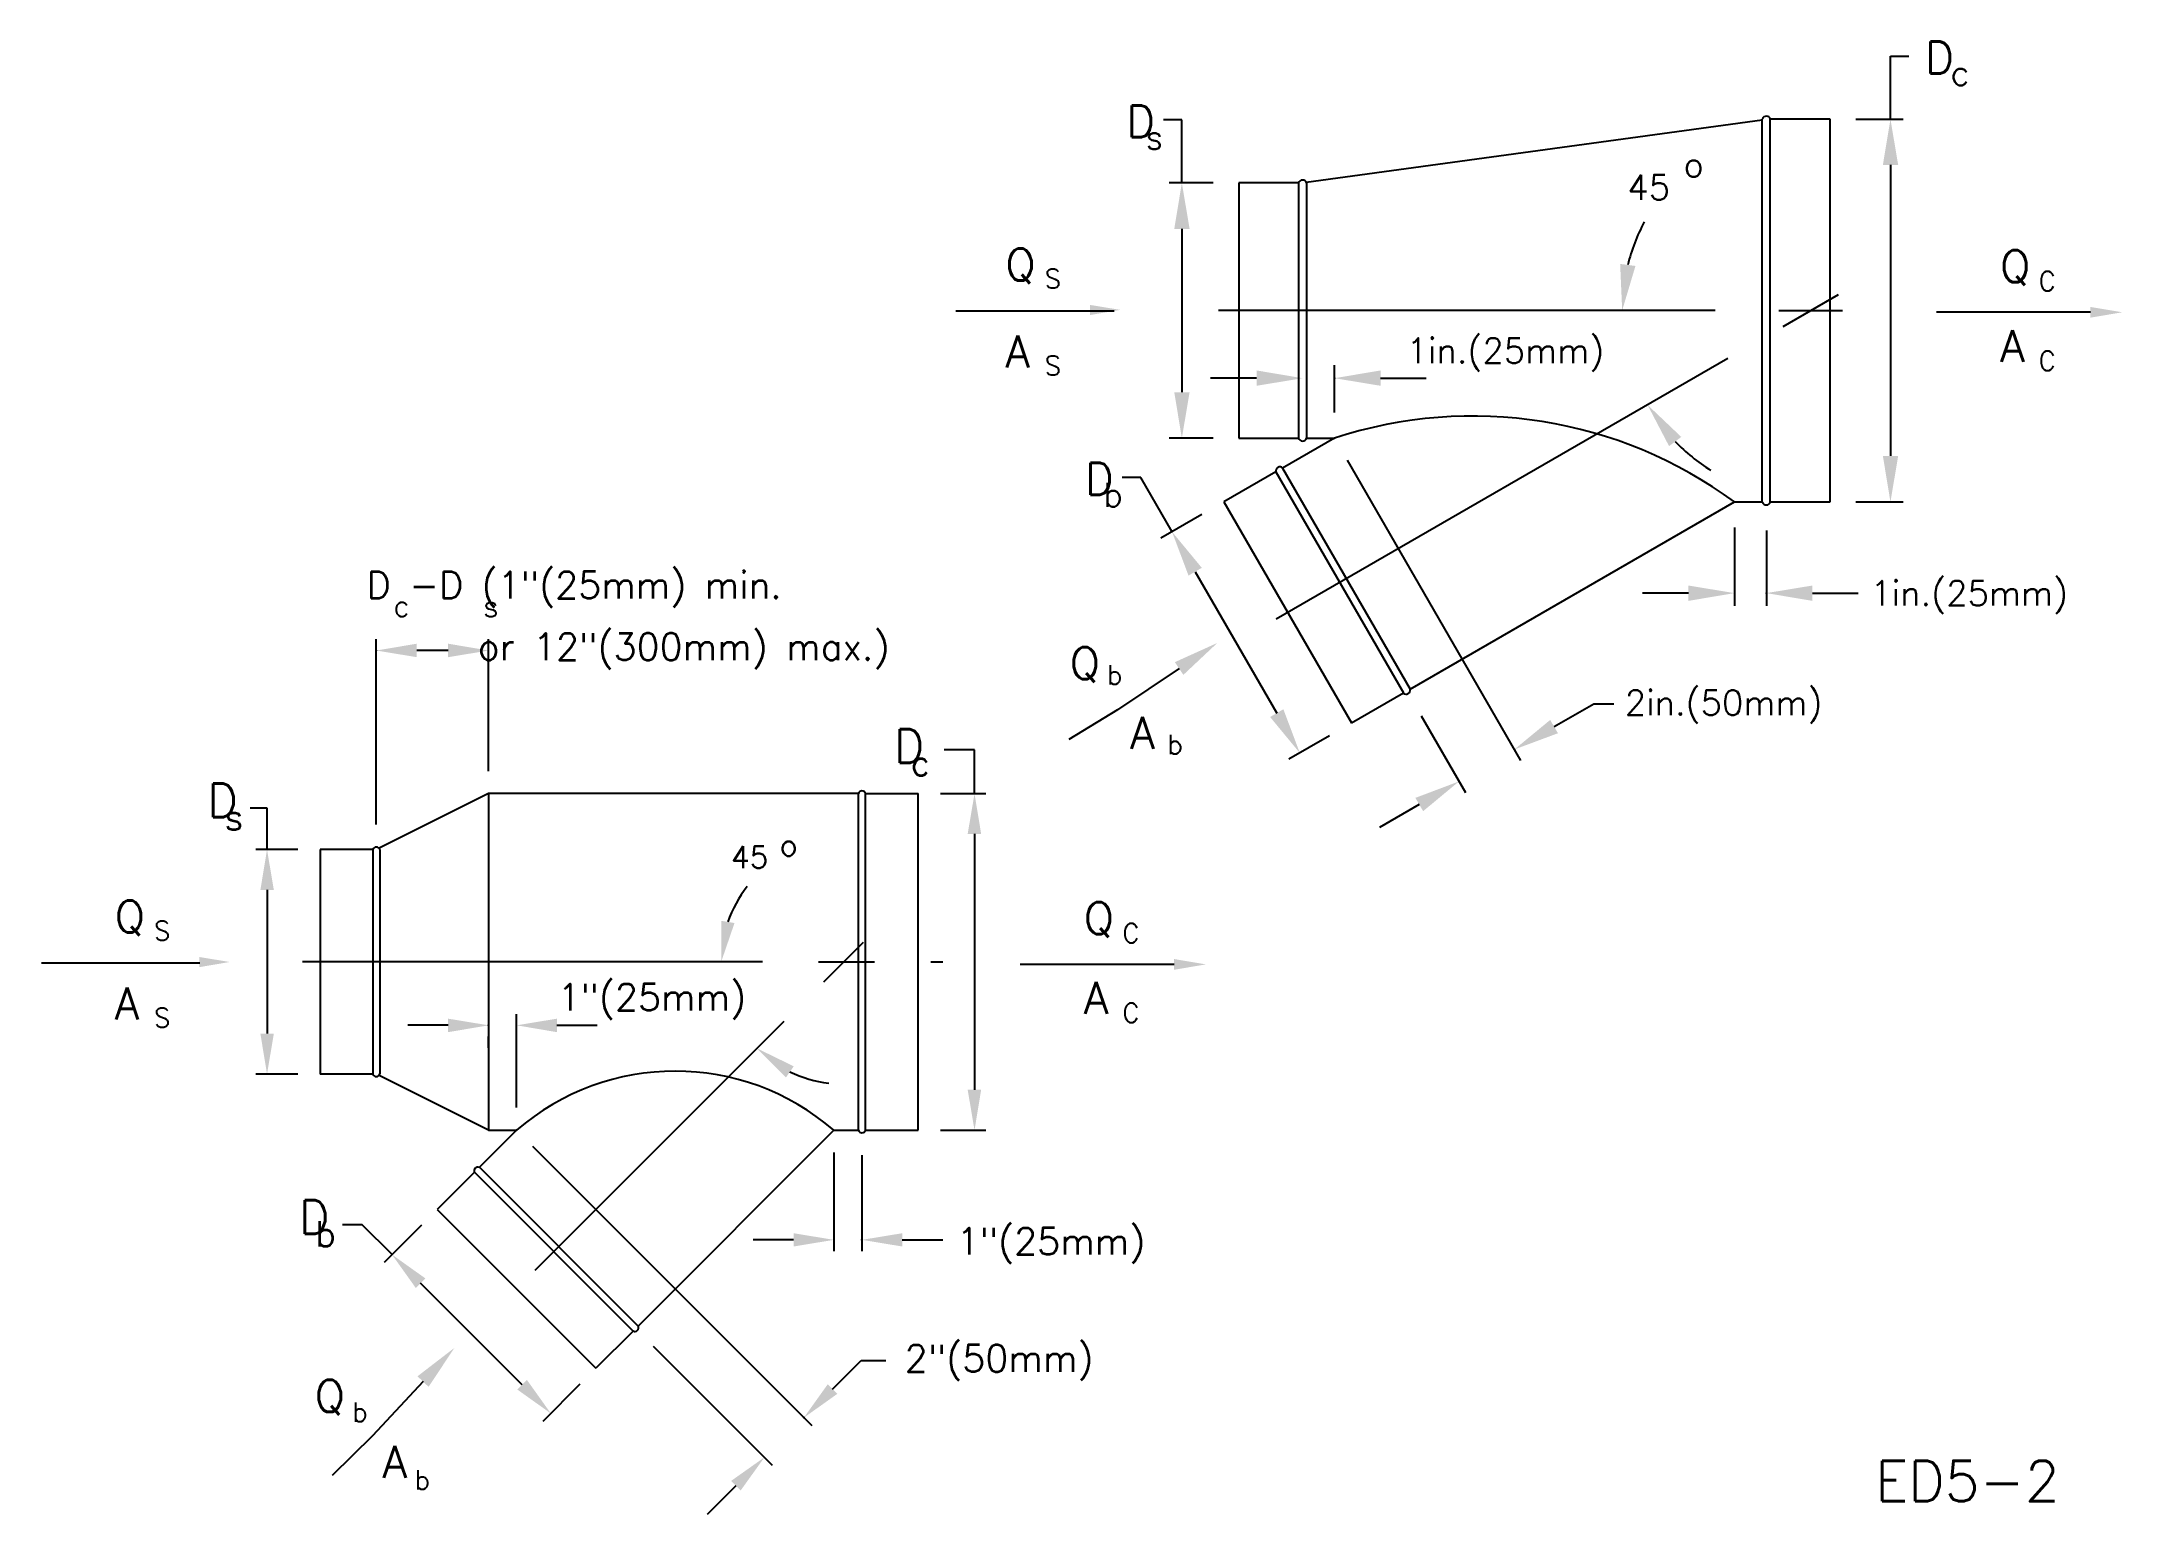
# Model space of a CAD drawing. Extents: x 0.1 to 11.3, y 0.1 to 8.1.
import ezdxf
from ezdxf.enums import TextEntityAlignment as Align

# ---------------------------------------------------------------- set-up
doc = ezdxf.new("R2010")
doc.units = 0
doc.header["$LTSCALE"] = 4
doc.header["$MEASUREMENT"] = 0
doc.layers.get('0').update_dxf_attribs({"linetype": 'CONTINUOUS'})
doc.layers.add('ALT', color=7, linetype='CONTINUOUS')
doc.layers.add('NUMBER', color=7, linetype='CONTINUOUS')
doc.styles.add('ROMANS', font='romans')

msp = doc.modelspace()

# ---------------------------------------------------------------- linework, layer by layer
for p, q in [((10.079, 7.996), (10.179, 7.996)), ((10.079, 7.655), (10.079, 7.996)), ((6.241, 7.651), (6.142, 7.651)), ((6.241, 7.31), (6.241, 7.651)), ((6.915, 7.313), (9.385, 7.652)), ((9.385, 5.582), (9.385, 7.655)), ((9.752, 7.655), (9.428, 7.655)), ((9.428, 5.582), (9.428, 7.655)), ((9.752, 5.582), (9.752, 7.655)), ((6.549, 7.31), (6.549, 5.927)), ((6.873, 7.31), (6.549, 7.31)), ((6.873, 7.31), (6.873, 5.927)), ((6.916, 7.31), (6.916, 5.927)), ((9.498, 6.532), (9.797, 6.705)), ((5.874, 6.616), (5.017, 6.616)), ((9.129, 6.619), (6.439, 6.619)), ((9.474, 6.619), (9.82, 6.619)), ((11.162, 6.609), (10.329, 6.609)), ((9.198, 6.359), (6.751, 4.946)), ((6.549, 5.927), (6.873, 5.927)), ((7.068, 5.927), (6.787, 5.765)), ((6.916, 5.927), (7.068, 5.927)), ((6.787, 5.765), (7.478, 4.568)), ((6.018, 5.715), (5.918, 5.715)), ((6.188, 5.42), (6.018, 5.715)), ((6.75, 5.744), (6.469, 5.582)), ((6.75, 5.744), (7.441, 4.547)), ((6.469, 5.582), (7.16, 4.385)), ((7.478, 4.568), (9.234, 5.582)), ((9.234, 5.582), (9.385, 5.582)), ((9.428, 5.582), (9.752, 5.582)), ((6.226, 4.679), (5.893, 4.455)), ((7.16, 4.385), (7.441, 4.547)), ((5.893, 4.455), (5.629, 4.295)), ((5.118, 4.239), (4.954, 4.239)), ((5.118, 4.002), (5.118, 4.239)), ((2.486, 4.002), (1.893, 3.706)), ((4.489, 4.002), (2.486, 4.002)), ((2.486, 4.002), (2.486, 2.179)), ((4.489, 2.179), (4.489, 4.002)), ((4.527, 4.002), (4.812, 4.002)), ((4.527, 2.179), (4.527, 4.002)), ((4.812, 2.179), (4.812, 4.002)), ((1.286, 3.923), (1.194, 3.923)), ((1.286, 3.699), (1.286, 3.923)), ((1.574, 3.699), (1.574, 2.483)), ((1.859, 3.699), (1.574, 3.699)), ((1.859, 3.699), (1.859, 2.483)), ((1.897, 3.699), (1.897, 2.483)), ((4.301, 2.983), (4.516, 3.198)), ((0.922, 3.084), (0.065, 3.084)), ((3.969, 3.091), (1.478, 3.091)), ((4.273, 3.091), (4.577, 3.091)), ((4.947, 3.089), (4.881, 3.089)), ((6.199, 3.077), (5.365, 3.077)), ((4.086, 2.768), (2.737, 1.419)), ((1.859, 2.483), (1.574, 2.483)), ((2.486, 2.179), (1.893, 2.476)), ((2.638, 2.179), (2.436, 1.978)), ((2.486, 2.179), (2.638, 2.179)), ((3.296, 1.118), (4.356, 2.179)), ((4.356, 2.179), (4.489, 2.179)), ((4.527, 2.179), (4.812, 2.179)), ((2.409, 1.951), (2.208, 1.749)), ((2.409, 1.951), (3.269, 1.091)), ((2.436, 1.978), (3.296, 1.118)), ((2.208, 1.749), (3.067, 0.89)), ((1.802, 1.666), (1.694, 1.666)), ((1.963, 1.505), (1.802, 1.666)), ((3.269, 1.091), (3.067, 0.89)), ((2.131, 0.818), (1.858, 0.523)), ((1.858, 0.523), (1.638, 0.308))]:
    msp.add_line(p, q)
at = {"linetype": 'ByBlock'}
for p, q in [((9.891, 7.655), (10.148, 7.655)), ((10.079, 7.407), (10.079, 5.831)), ((6.411, 7.31), (6.172, 7.31)), ((6.241, 7.061), (6.241, 6.176)), ((6.411, 5.927), (6.172, 5.927)), ((9.891, 5.582), (10.148, 5.582)), ((6.349, 5.513), (6.128, 5.385)), ((6.313, 5.204), (6.755, 4.438)), ((7.041, 4.315), (6.82, 4.188)), ((4.934, 4.002), (5.179, 4.002)), ((5.118, 3.784), (5.118, 2.398)), ((1.452, 3.699), (1.226, 3.699)), ((1.286, 3.48), (1.286, 2.702)), ((2.486, 2.625), (2.486, 2.686)), ((1.452, 2.483), (1.226, 2.483)), ((4.934, 2.179), (5.179, 2.179)), ((2.122, 1.664), (1.92, 1.462)), ((2.668, 0.8), (2.118, 1.35)), ((2.981, 0.804), (2.78, 0.602))]:
    msp.add_line(p, q, dxfattribs=at)
for centre, radius, start, end in [((9.407, 7.649), 0.0225, 16.2602, 163.7398), ((6.895, 7.303), 0.0225, 16.2602, 163.7398), ((7.815, 3.647), 2.4, 53.7374, 108.1332), ((6.895, 5.934), 0.0225, 196.2602, 343.7398), ((6.772, 5.749), 0.0225, 46.2602, 193.7398), ((9.407, 5.588), 0.0225, 196.2602, 343.7398), ((7.456, 4.563), 0.0225, 226.2602, 13.7398), ((4.508, 3.997), 0.0198, 16.2602, 163.7398), ((1.878, 3.693), 0.0198, 16.2602, 163.7398), ((1.878, 2.489), 0.0198, 196.2602, 343.7398), ((3.497, 1.187), 1.312, 49.087, 130.913), ((4.508, 2.185), 0.0198, 196.2602, 343.7398), ((2.427, 1.96), 0.0198, 61.2602, 208.7398), ((3.278, 1.109), 0.0198, 241.2602, 28.7398)]:
    msp.add_arc(centre, radius, start, end)
for centre, radius, start, end in [((9.647, 6.619), 1.021, 152.0016, 166.0008), ((9.647, 6.619), 1.021, 223.9992, 237.9984), ((4.409, 3.091), 0.663, 142.0094, 161.0047), ((4.409, 3.091), 0.663, 243.9953, 262.9906)]:
    msp.add_arc(centre, radius, start, end, dxfattribs=at)
for points in [[(10.121, 7.407), (10.038, 7.407), (10.079, 7.655)], [(6.283, 7.061), (6.2, 7.061), (6.241, 7.31)], [(8.698, 6.86), (8.615, 6.871), (8.626, 6.619)], [(6.283, 6.176), (6.2, 6.176), (6.241, 5.927)], [(8.946, 5.934), (8.88, 5.884), (8.763, 6.108)], [(10.121, 5.831), (10.038, 5.831), (10.079, 5.582)], [(6.277, 5.183), (6.349, 5.225), (6.188, 5.42)], [(6.719, 4.417), (6.791, 4.459), (6.88, 4.222)], [(5.154, 3.784), (5.081, 3.784), (5.118, 4.002)], [(1.323, 3.48), (1.25, 3.48), (1.286, 3.699)], [(3.818, 3.301), (3.746, 3.313), (3.746, 3.091)], [(1.323, 2.702), (1.25, 2.702), (1.286, 2.483)], [(4.139, 2.525), (4.097, 2.465), (3.94, 2.622)], [(5.154, 2.398), (5.081, 2.398), (5.118, 2.179)], [(2.092, 1.324), (2.144, 1.376), (1.963, 1.505)], [(2.642, 0.774), (2.694, 0.826), (2.823, 0.645)]]:
    msp.add_solid(points, dxfattribs=at)
for points in [[(5.743, 6.649), (5.743, 6.594), (5.908, 6.622)], [(11.162, 6.638), (11.162, 6.58), (11.335, 6.609)], [(6.203, 4.714), (6.249, 4.645), (6.433, 4.818)], [(0.919, 3.117), (0.919, 3.062), (1.084, 3.09)], [(6.199, 3.106), (6.199, 3.048), (6.372, 3.077)], [(2.101, 0.846), (2.161, 0.789), (2.301, 1)]]:
    msp.add_solid(points)
at = {"layer": 'ALT', "linetype": 'ByBlock'}
for p, q in [((7.068, 6.066), (7.068, 6.322)), ((6.646, 6.252), (6.397, 6.252)), ((7.317, 6.252), (7.565, 6.252)), ((7.137, 5.808), (8.076, 4.181)), ((9.234, 5.444), (9.234, 5.019)), ((9.407, 5.427), (9.407, 5.019)), ((8.985, 5.088), (8.736, 5.088)), ((9.656, 5.088), (9.904, 5.088)), ((1.878, 3.834), (1.878, 4.838)), ((2.267, 4.777), (2.097, 4.777)), ((2.486, 4.124), (2.486, 4.838)), ((7.537, 4.424), (7.777, 4.008)), ((8.257, 4.365), (8.473, 4.489)), ((7.527, 3.943), (7.311, 3.819)), ((2.267, 2.747), (2.048, 2.747)), ((2.638, 2.301), (2.638, 2.808)), ((2.856, 2.747), (3.075, 2.747)), ((2.723, 2.093), (4.237, 0.579)), ((4.356, 2.058), (4.356, 1.524)), ((4.508, 2.043), (4.508, 1.524)), ((4.138, 1.585), (3.919, 1.585)), ((4.727, 1.585), (4.946, 1.585)), ((3.378, 1.009), (4.022, 0.365)), ((4.349, 0.777), (4.504, 0.932)), ((3.825, 0.253), (3.67, 0.098))]:
    msp.add_line(p, q, dxfattribs=at)
at = {"layer": 'ALT'}
for p, q in [((8.473, 4.489), (8.581, 4.489)), ((4.504, 0.932), (4.638, 0.932))]:
    msp.add_line(p, q, dxfattribs=at)
at = {"layer": 'ALT', "linetype": 'ByBlock'}
for points in [[(6.646, 6.211), (6.646, 6.294), (6.895, 6.252)], [(7.317, 6.211), (7.317, 6.294), (7.068, 6.252)], [(8.985, 5.046), (8.985, 5.129), (9.234, 5.088)], [(9.656, 5.046), (9.656, 5.129), (9.407, 5.088)], [(2.097, 4.741), (2.097, 4.814), (1.878, 4.777)], [(2.267, 4.741), (2.267, 4.814), (2.486, 4.777)], [(8.278, 4.329), (8.236, 4.401), (8.042, 4.241)], [(7.548, 3.907), (7.506, 3.979), (7.742, 4.068)], [(2.267, 2.71), (2.267, 2.783), (2.486, 2.747)], [(2.856, 2.71), (2.856, 2.783), (2.638, 2.747)], [(4.138, 1.549), (4.138, 1.621), (4.356, 1.585)], [(4.727, 1.549), (4.727, 1.621), (4.508, 1.585)], [(4.375, 0.751), (4.323, 0.803), (4.194, 0.622)], [(3.851, 0.227), (3.799, 0.279), (3.98, 0.407)]]:
    msp.add_solid(points, dxfattribs=at)
at = {"layer": 'NUMBER', "linetype": 'ByBlock'}
for p in [(7.068, 6.252), (7.068, 5.927), (9.407, 5.088), (1.878, 4.777), (8.042, 4.241), (2.486, 2.747), (2.486, 2.747), (2.638, 2.179), (4.508, 1.585), (4.194, 0.622)]:
    msp.add_point(p, dxfattribs=at)

# ---------------------------------------------------------------- texts
at = {"style": 'ROMANS'}
for height, p in [(0.1728, (10.541, 7.902)), (0.1728, (6.214, 7.557)), (0.1728, (5.99, 5.621)), (0.1823, (4.971, 4.168)), (0.1823, (1.252, 3.874)), (0.1823, (1.749, 1.617))]:
    msp.add_text('D ', height=height, dxfattribs=at).set_placement(p, align=Align.RIGHT)
for s, height, p in [('c', 0.135, (10.404, 7.838)), ('45', 0.1351, (8.654, 7.219)), ('o', 0.135, (8.958, 7.342)), ('Q', 0.173, (5.285, 6.781)), ('Q', 0.173, (10.673, 6.772)), ('A', 0.173, (5.285, 6.31)), ('A', 0.173, (10.673, 6.34)), ('Q', 0.173, (5.634, 4.622)), ('A', 0.173, (5.961, 4.245)), ('o', 0.118, (4.063, 3.664)), ('45', 0.118, (3.799, 3.599)), ('Q', 0.173, (0.461, 3.25)), ('Q', 0.173, (5.71, 3.241)), ('A', 0.173, (0.461, 2.778)), ('A', 0.173, (5.71, 2.809)), ('Q', 0.173, (1.544, 0.653)), ('A', 0.173, (1.911, 0.296))]:
    msp.add_text(s, height=height, dxfattribs=at).set_placement(p)
for s, height, p in [('s', 0.13, (6.092, 7.557)), ('S', 0.104, (5.542, 6.791)), ('C', 0.104, (10.928, 6.778)), ('S', 0.104, (5.542, 6.32)), ('C', 0.104, (10.928, 6.346)), ('b', 0.13, (5.869, 5.621)), ('b', 0.104, (5.877, 4.645)), ('b', 0.104, (6.204, 4.268)), ('c', 0.137, (4.825, 4.168)), ('s', 0.137, (1.106, 3.874)), ('S', 0.104, (0.718, 3.259)), ('C', 0.104, (5.965, 3.246)), ('S', 0.104, (0.718, 2.788)), ('C', 0.104, (5.965, 2.815)), ('b', 0.137, (1.603, 1.617)), ('b', 0.104, (1.789, 0.652)), ('b', 0.104, (2.127, 0.285))]:
    msp.add_text(s, height=height, dxfattribs=at).set_placement(p, align=Align.MIDDLE)
at = {"layer": 'ALT', "style": 'ROMANS'}
for s, height, p in [('1in.(25mm)', 0.1351, (7.458, 6.334)), ('D -D (1"(25mm) min.', 0.14537, (1.825, 5.059)), ('1in.(25mm)', 0.1351, (9.97, 5.02)), ('     or 12"(300mm) max.)', 0.14537, (1.886, 4.725)), ('2in.(50mm)', 0.1351, (8.64, 4.427)), ('1"(25mm)', 0.1454, (2.859, 2.827)), ('1"(25mm)', 0.1454, (5.021, 1.505)), ('2"(50mm)', 0.1454, (4.74, 0.871))]:
    msp.add_text(s, height=height, dxfattribs=at).set_placement(p)
for s, p in [('c', (2.014, 5.019)), ('s', (2.498, 5.016))]:
    msp.add_text(s, height=0.114, dxfattribs=at).set_placement(p, align=Align.MIDDLE)
at = {"layer": 'NUMBER', "style": 'ROMANS'}
msp.add_text('ED5-2', height=0.22, dxfattribs=at).set_placement((9.996, 0.169))

doc.saveas('drawing.dxf')
